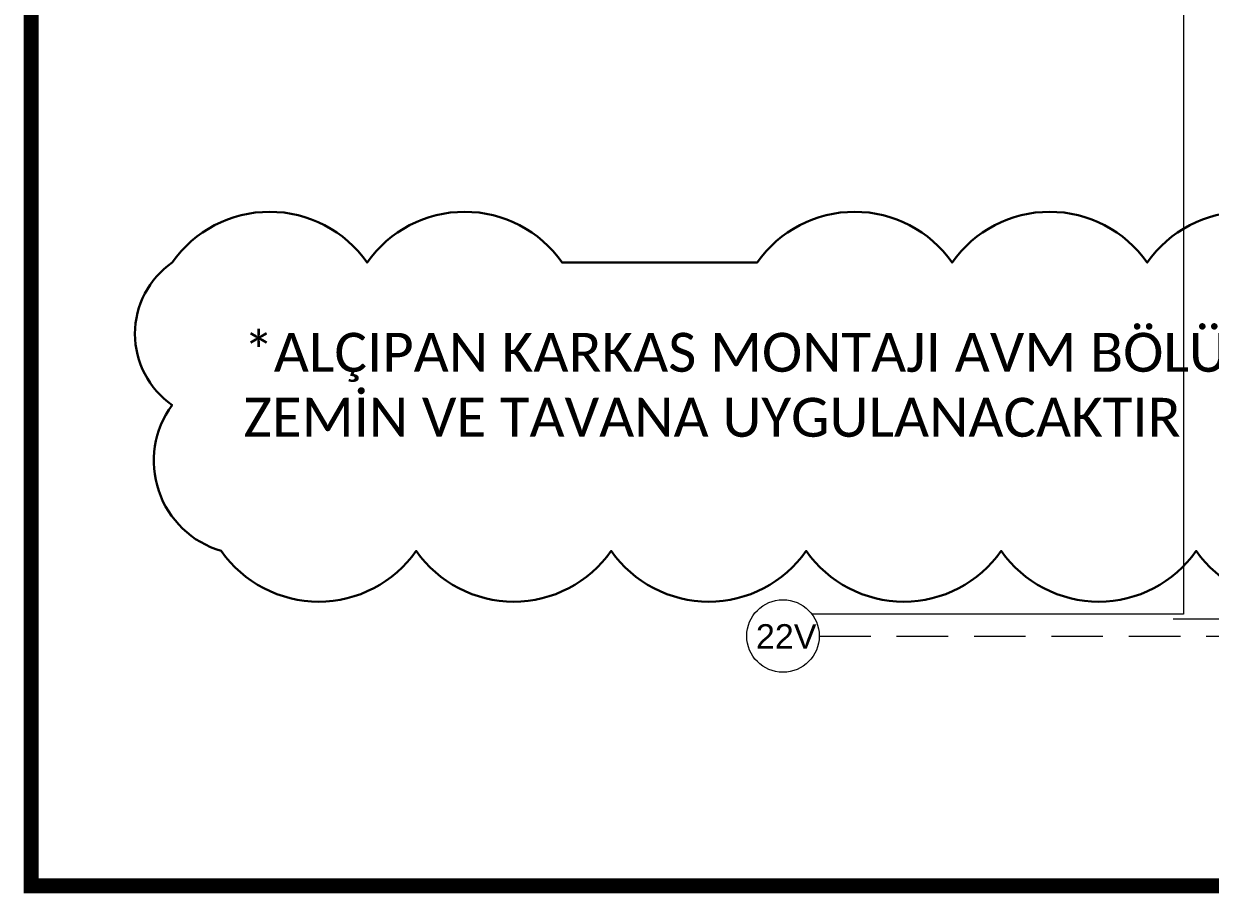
# Model space of a CAD drawing. Header units: millimetres. Extents: x -24 to 530668, y -246875 to -2983.
# Drawn here: x 263378 to 264838, y -108884 to -107813 of the extents above; entities that cross this region are included whole.
import ezdxf
from ezdxf.enums import TextEntityAlignment as Align

# ---------------------------------------------------------------- set-up
doc = ezdxf.new("R2010")
doc.units = ezdxf.units.MM
doc.linetypes.add('DASHED2', pattern=[9.525, 6.35, -3.175])
doc.layers.get('0').update_dxf_attribs({"lineweight": 20})
doc.layers.add('irem rev', color=23, linetype='Continuous', lineweight=30)
doc.layers.add('t_tarama', color=253, linetype='Continuous', lineweight=5)
doc.layers.add('yazı', color=11, linetype='Continuous')
doc.styles.add('txt_tur_1', font='arial.ttf', dxfattribs={"height": 1.5})
doc.styles.add('yazı', font='arial.ttf')

msp = doc.modelspace()

# ---------------------------------------------------------------- linework, layer by layer
at = {"color": 252, "const_width": 18.492, "elevation": 0}
msp.add_lwpolyline([(263386.94, -108874.598), (263386.94, -105051.157), (268779.592, -105051.157), (268779.592, -108874.598)], close=True, dxfattribs=at)
at = {"layer": 'irem rev'}
msp.add_lwpolyline([(263560.299, -108107.208, -0.52056705), (263800.299, -108107.208, -0.52056705), (264040.299, -108107.208), (264280.299, -108107.208, -0.52056705), (264520.299, -108107.208, -0.52056705), (264760.299, -108107.208, -0.52056705), (265000.299, -108107.208, -0.52056705), (265240.299, -108107.208, -0.52056705), (265480.299, -108107.208, -0.52056705), (265572.955, -108254.552, -0.52056705), (265540.734, -108462.331, -0.52056705), (265300.734, -108462.331, -0.52056705), (265060.734, -108462.331, -0.52056705), (264820.734, -108462.331, -0.52056705), (264580.734, -108462.331, -0.52056705), (264340.734, -108462.331, -0.52056705), (264100.734, -108462.331, -0.52056705), (263860.734, -108462.331, -0.52056705), (263620.734, -108462.331, -0.52056705), (263560.299, -108282.766, -0.52056705)], format="xyb", close=True, dxfattribs=at)
at = {"layer": 't_tarama'}
msp.add_line((266917.03, -108546.541, -17966.834), (264792.12, -108546.541, -17966.834), dxfattribs=at)
at = {"layer": 't_tarama', "linetype": 'DASHED2', "ltscale": 10}
msp.add_line((264356.688, -108567.091, -17966.192), (267086.337, -108567.091, -17966.192), dxfattribs=at)
at = {"layer": 't_tarama', "elevation": -0.005}
msp.add_lwpolyline([(264805.153, -106813.303), (264805.153, -108540.009), (264347.526, -108540.009)], dxfattribs=at)
at = {"layer": 't_tarama'}
msp.add_circle((264312.08, -108567.091, -17966.192), 44.608, dxfattribs=at)

# ---------------------------------------------------------------- texts
at = {"layer": 't_tarama', "style": 'txt_tur_1'}
msp.add_attdef('22V', text='axis', height=30, dxfattribs=at).set_placement((264316.069, -108582.508, -17966.192), align=Align.CENTER)
at = {"layer": 'yazı', "color": 3, "insert": (263648.146, -108193.785), "char_height": 48, "width": 4198.67903, "attachment_point": 1, "style": 'yazı'}
msp.add_mtext('{\\fCalibri|b0|i0|c162|p34;*ALÇIPAN KARKAS MONTAJI AVM BÖLÜCÜ DUVARLARINA DEĞİL,\\PZEMİN VE TAVANA UYGULANACAKTIR}', dxfattribs=at)

doc.saveas('drawing.dxf')
